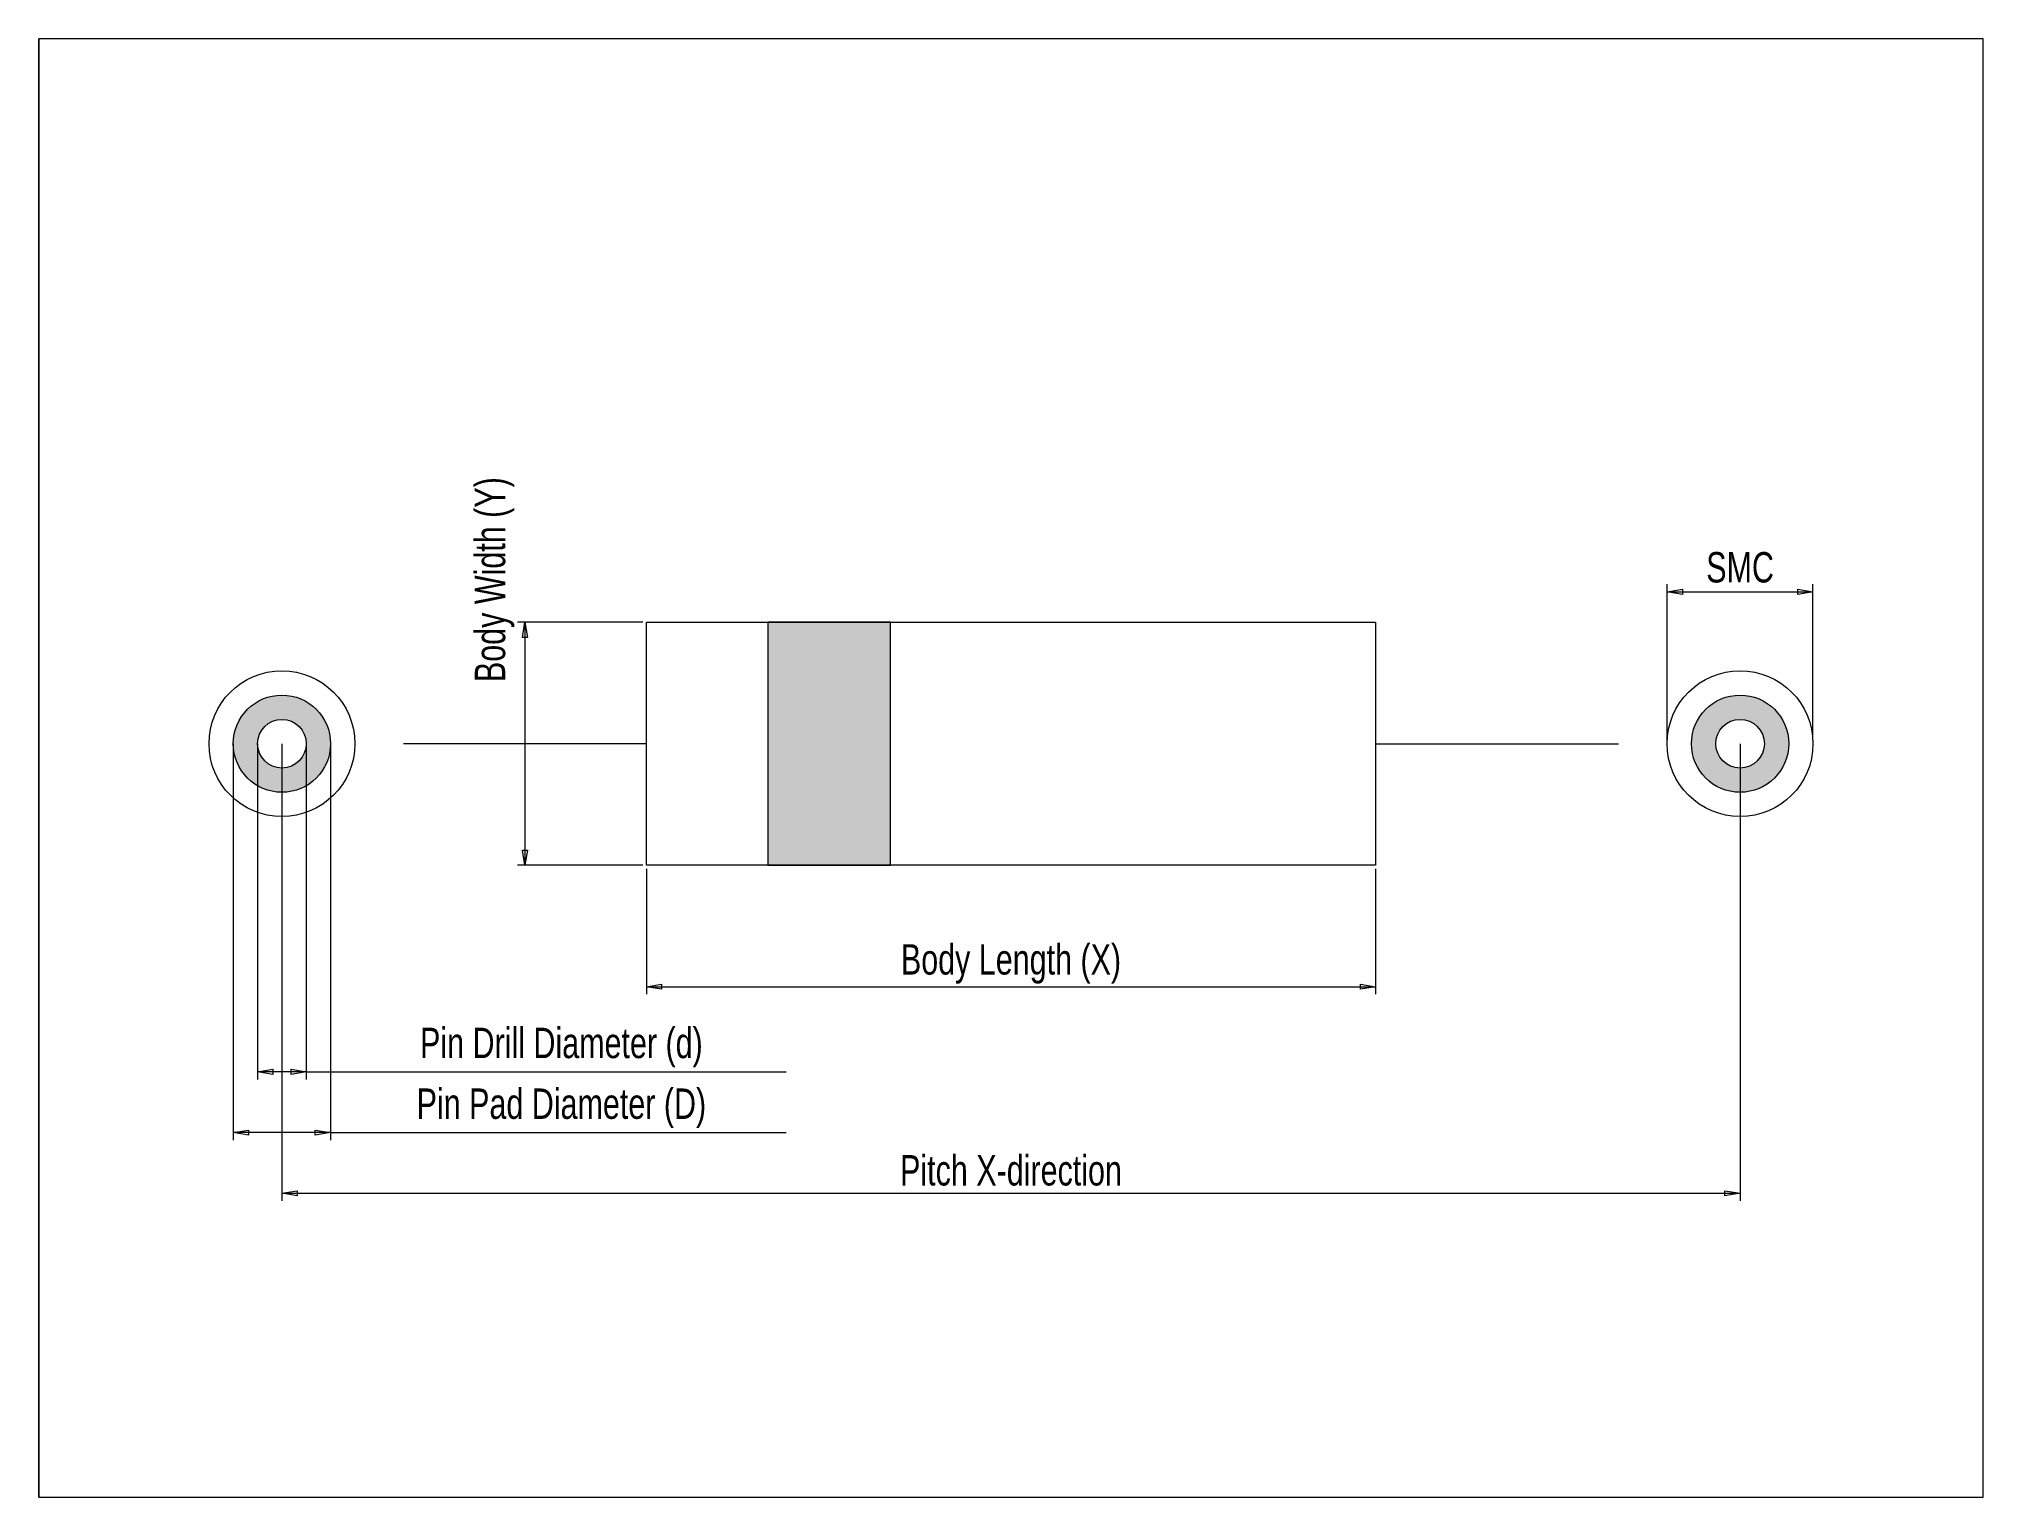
# Model space of a CAD drawing. Header units: millimetres. Extents: x 0 to 320, y 0 to 240.
import ezdxf

# ---------------------------------------------------------------- set-up
doc = ezdxf.new("R2010")
doc.units = ezdxf.units.MM
doc.layers.get('0').update_dxf_attribs({"linetype": 'CONTINUOUS', "lineweight": 0})
doc.styles.get("Standard").update_dxf_attribs({"font": 'txt', "width": 0.75})

msp = doc.modelspace()

# ---------------------------------------------------------------- hatches: boundary and pattern name
msp.add_hatch(color=256).paths.add_polyline_path([(120, 104), (140.18, 104.02), (140.19, 144.01), (119.96, 143.98)])
h = msp.add_hatch(color=256)
edge = h.paths.add_edge_path()
edge.add_arc((40, 124), 4, 0, 360)
edge.add_arc((40, 124), 8, 0, 360)
h = msp.add_hatch(color=256)
edge = h.paths.add_edge_path()
edge.add_arc((280, 124), 4, 0, 360)
edge.add_arc((280, 124), 8, 0, 360)

# ---------------------------------------------------------------- linework, layer by layer
for p, q in [((320, 240), (0, 240)), ((0, 240), (0, 0)), ((0, 240), (0, 240)), ((0, 240), (0, 0)), ((0, 0), (0, 240)), ((320, 0), (320, 240)), ((268, 124.62), (268, 150.25)), ((268, 149), (270.5, 149.42)), ((268, 149), (292, 149)), ((270.5, 148.58), (268, 149)), ((270.5, 149.42), (270.5, 148.58)), ((289.5, 148.58), (289.5, 149.42)), ((289.5, 149.42), (292, 149)), ((292, 149), (289.5, 148.58)), ((292, 124.62), (292, 150.25)), ((99.38, 144), (78.75, 144)), ((79.58, 141.5), (80, 144)), ((80, 144), (80, 104)), ((80, 144), (80.42, 141.5)), ((100, 104), (100, 144)), ((100, 144), (120, 144)), ((100, 144), (220, 144)), ((140.19, 144.01), (119.96, 143.98)), ((140.18, 104.02), (140.19, 144.01)), ((220, 144), (220, 104)), ((80.42, 141.5), (79.58, 141.5)), ((119.96, 143.98), (120, 104)), ((0, 130), (0, 130)), ((32, 124), (32, 58.75)), ((36, 124), (36, 68.75)), ((40, 124), (40, 48.75)), ((44, 124), (44, 68.75)), ((48, 124), (48, 58.75)), ((100, 124), (60, 124)), ((220, 124), (260, 124)), ((280, 124), (280, 48.75)), ((80, 104), (79.58, 106.5)), ((79.58, 106.5), (80.42, 106.5)), ((80.42, 106.5), (80, 104)), ((99.38, 104), (78.75, 104)), ((220, 104), (100, 104)), ((100, 103.38), (100, 82.75)), ((120, 104), (140.18, 104.02)), ((220, 103.38), (220, 82.75)), ((100, 84), (102.5, 84.42)), ((100, 84), (220, 84)), ((102.5, 83.58), (100, 84)), ((102.5, 84.42), (102.5, 83.58)), ((217.5, 83.58), (217.5, 84.42)), ((217.5, 84.42), (220, 84)), ((220, 84), (217.5, 83.58)), ((36, 70), (38.5, 70.42)), ((38.5, 70.42), (38.5, 69.58)), ((41.5, 69.58), (41.5, 70.42)), ((41.5, 70.42), (44, 70)), ((44, 70), (36, 70)), ((38.5, 69.58), (36, 70)), ((44, 70), (41.5, 69.58)), ((44, 70), (123, 70)), ((32, 60), (34.5, 60.42)), ((48, 60), (32, 60)), ((34.5, 59.58), (32, 60)), ((34.5, 60.42), (34.5, 59.58)), ((45.5, 59.58), (45.5, 60.42)), ((45.5, 60.42), (48, 60)), ((48, 60), (45.5, 59.58)), ((48, 60), (123, 60)), ((40, 50), (42.5, 50.42)), ((40, 50), (280, 50)), ((42.5, 49.58), (40, 50)), ((42.5, 50.42), (42.5, 49.58)), ((277.5, 49.58), (277.5, 50.42)), ((277.5, 50.42), (280, 50)), ((280, 50), (277.5, 49.58)), ((0, 0), (320, 0)), ((0, 0), (0, 0))]:
    msp.add_line(p, q)
for centre, radius in [((40, 124), 12), ((280, 124), 12), ((40, 124), 8), ((280, 124), 8), ((40, 124), 4), ((280, 124), 4)]:
    msp.add_circle(centre, radius)

# ---------------------------------------------------------------- texts
at = {"insert": (75, 151), "char_height": 5, "width": 30, "attachment_point": 5, "rotation": 90}
msp.add_mtext('Body\\~Width\\~(Y)', dxfattribs=at)
at = {"char_height": 5, "width": 30, "attachment_point": 5}
for s, insert in [('SMC', (280, 153)), ('Body\\~Length\\~(X)', (160, 87.75)), ('Pin\\~Drill\\~Diameter\\~(d)', (86, 74)), ('Pin\\~Pad\\~Diameter\\~(D)', (86, 64)), ('Pitch\\~X-direction', (160, 53.75))]:
    msp.add_mtext(s, dxfattribs=dict(at, insert=insert))

doc.saveas('drawing.dxf')
